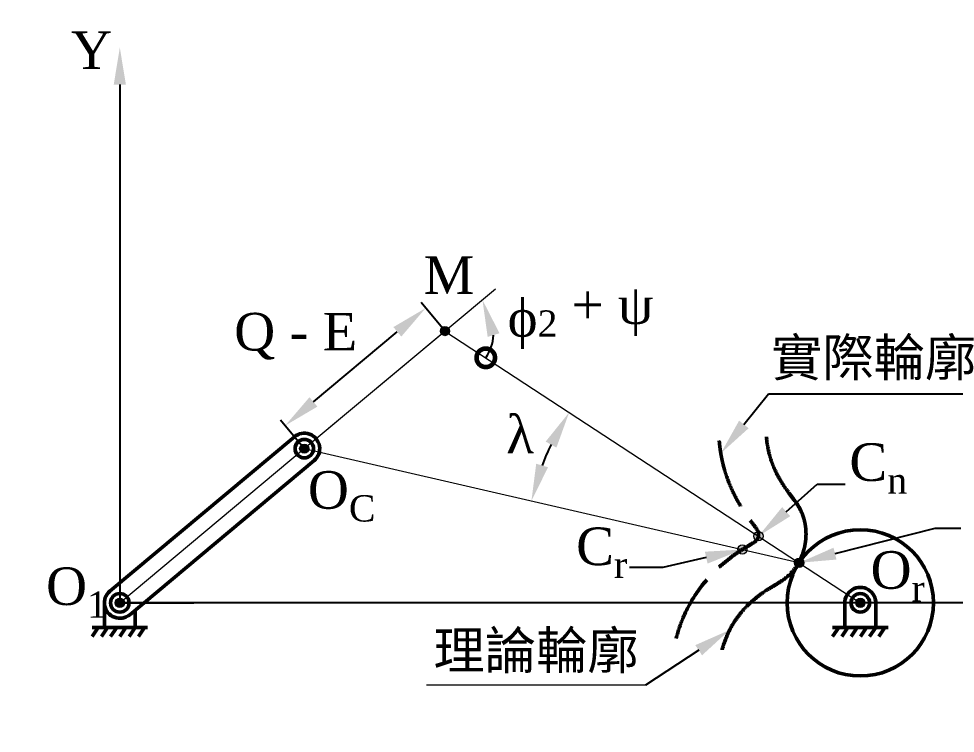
# Model space of a CAD drawing. Header units: millimetres. Extents: x -627 to 1823, y -1195 to 1759.
# Drawn here: x 681.3 to 843.1, y -235.3 to -111.7 of the extents above; entities that cross this region are included whole.
import ezdxf
from ezdxf import colors
from ezdxf.entities.mleader import LeaderData, LeaderLine
from ezdxf.math import Vec2, Vec3

# ---------------------------------------------------------------- set-up
doc = ezdxf.new("R2010")
doc.units = ezdxf.units.MM
doc.linetypes.add('ACAD_ISO02W100', pattern=[15, 12, -3])
for name, color, linetype, lineweight in [('coordinate', 7, 'Continuous', 20), ('DIM', 7, 'Continuous', 20), ('PROFILE', 7, 'Continuous', 50)]:
    doc.layers.add(name, color=color, linetype=linetype, lineweight=lineweight)
doc.styles.get("Standard").update_dxf_attribs({"font": 'arial.ttf'})
doc.dimstyles.new('凸輪專題用', dxfattribs={"dimtxt": 2.5, "dimasz": 8, "dimexe": 1.25, "dimexo": 0.625, "dimtad": 1, "dimtxsty": 'Standard', "dimcen": 0, "dimadec": 0, "dimazin": 0, "dimtfac": 1, "dimtmove": 0, "dimatfit": 3, "dimfxl": 1, "dimarcsym": 0})

# ---------------------------------------------------------------- blocks, each defined once
blk = doc.blocks.new('_DotSmall')
at = {"color": 0, "linetype": 'ByBlock', "const_width": 0.5}
blk.add_lwpolyline([(-0.0625, 0, 1), (0.0625, 0, 1)], format="xyb", close=True, dxfattribs=at)
blk = doc.blocks.new('*D60')
at = {"layer": 'Defpoints', "color": 0, "transparency": 16777216}
for p in [(775.57, 52.42), (805.77, 29.02), (740.44, 23.05), (820.44, 23.05), (820.44, 23.05)]:
    blk.add_point(p, dxfattribs=at)
at = {"layer": 'DIM', "color": 0, "lineweight": -2, "transparency": 16777216}
blk.add_arc((820.44, 23.05), 15.84, 161.3074, 180, dxfattribs=at)
at = {"layer": 'DIM', "color": 0, "transparency": 16777216}
blk.add_solid([(804.84, 28.42), (806.04, 27.83), (807.19, 31.72)], dxfattribs=at)
at = {"layer": 'DIM', "color": 0, "lineweight": -2, "transparency": 16777216, "xscale": 4, "yscale": 4, "zscale": 4, "rotation": 270.0000000000001}
blk.add_blockref('_DotSmall', (804.6, 23.05), dxfattribs=at)
blk = doc.blocks.new('*D63')
at = {"layer": 'Defpoints', "color": 0, "transparency": 16777216}
for p in [(760.37, 39.71), (760.37, 39.71), (772.9, 39.71), (770.46, 38.83), (795.3, 30.3)]:
    blk.add_point(p, dxfattribs=at)
at = {"layer": 'DIM', "color": 0, "lineweight": -2, "transparency": 16777216}
for start, end in [(360, 22.7794), (344.9147, 360), (299.3559, 322.1353)]:
    blk.add_arc((760.37, 39.71), 10.13, start, end, dxfattribs=at)
at = {"layer": 'DIM', "color": 0, "transparency": 16777216}
blk.add_solid([(767.77, 33.79), (768.96, 33.2), (770.15, 37.08)], dxfattribs=at)
at = {"layer": 'DIM', "color": 0, "lineweight": -2, "transparency": 16777216, "xscale": 4, "yscale": 4, "zscale": 4, "rotation": 269.9999999999999}
blk.add_blockref('_DotSmall', (770.5, 39.71), dxfattribs=at)
blk = doc.blocks.new('*D80')
at = {"layer": 'Defpoints', "color": 0, "transparency": 16777216}
for p in [(770.33, -23.91), (746.44, -43.89), (791.56, -47.12), (807.63, -57.1), (817.05, -65.48)]:
    blk.add_point(p, dxfattribs=at)
at = {"layer": 'DIM', "color": 0, "lineweight": -2, "transparency": 16777216}
blk.add_arc((807.63, -57.1), 18.92, 150.4715, 167.8121, dxfattribs=at)
at = {"layer": 'DIM', "color": 0, "transparency": 16777216}
blk.add_solid([(790.63, -47.39), (791.71, -48.16), (793.5, -44.52)], dxfattribs=at)
at = {"layer": 'DIM', "color": 0, "lineweight": -2, "transparency": 16777216, "xscale": 4, "yscale": 4, "zscale": 4, "rotation": 257.8121147853805}
blk.add_blockref('_DotSmall', (789.14, -53.11), dxfattribs=at)
blk = doc.blocks.new('*D199')
at = {"layer": 'Defpoints', "color": 0, "transparency": 16777216}
for p in [(763.67, -158.43), (754.94, -165.73), (763.27, -167.02), (730.62, -186.06), (826.73, -212.71)]:
    blk.add_point(p, dxfattribs=at)
at = {"layer": 'DIM', "color": 0, "lineweight": -2, "transparency": 16777216}
blk.add_arc((754.94, -165.73), 8.43, 326.7967, 355.3003, dxfattribs=at)
at = {"layer": 'DIM', "color": 0, "transparency": 16777216}
blk.add_solid([(762.32, -166.74), (764.36, -166.1), (761.41, -160.32)], dxfattribs=at)
at = {"layer": 'DIM', "color": 0, "lineweight": -2, "transparency": 16777216, "xscale": 6.4, "yscale": 6.4, "zscale": 6.4, "rotation": 236.7967224237233}
blk.add_blockref('_DotSmall', (761.99, -170.35), dxfattribs=at)
blk = doc.blocks.new('*D201')
at = {"layer": 'Defpoints', "color": 0, "transparency": 16777216}
for p in [(751.61, -161.75), (754.94, -165.73), (730.62, -186.06)]:
    blk.add_point(p, dxfattribs=at)
at = {"layer": 'DIM', "color": 0, "lineweight": -2, "transparency": 16777216}
for p, q in [((754.53, -165.25), (750.81, -160.79)), ((732.21, -177.98), (746.7, -165.86)), ((730.22, -185.58), (726.5, -181.12))]:
    blk.add_line(p, q, dxfattribs=at)
at = {"layer": 'DIM', "color": 0, "transparency": 16777216}
for points in [[(746.02, -165.04), (747.39, -166.68), (751.61, -161.75)], [(731.52, -177.16), (732.89, -178.79), (727.3, -182.08)]]:
    blk.add_solid(points, dxfattribs=at)
blk = doc.blocks.new('*D202')
at = {"layer": 'Defpoints', "color": 0, "transparency": 16777216}
for p in [(754.94, -165.73), (730.62, -186.06), (773.63, -184.62), (816.07, -205.74), (826.73, -212.71)]:
    blk.add_point(p, dxfattribs=at)
at = {"layer": 'DIM', "color": 0, "lineweight": -2, "transparency": 16777216}
blk.add_arc((816.07, -205.74), 47.41, 154.5376, 159.2872, dxfattribs=at)
at = {"layer": 'DIM', "color": 0, "transparency": 16777216}
for points in [[(772.34, -184.84), (774.2, -185.88), (776.41, -179.78)], [(772.75, -189.28), (770.71, -188.66), (769.88, -195.1)]]:
    blk.add_solid(points, dxfattribs=at)
blk = doc.blocks.new('*D205')
at = {"layer": 'Defpoints', "color": 0, "transparency": 16777216}
for p in [(1130.12, -289.58), (1121.26, -296.99), (1121.26, -296.99), (1130.32, -299.06), (1176.64, -342.25)]:
    blk.add_point(p, dxfattribs=at)
at = {"layer": 'DIM', "color": 0, "lineweight": -2, "transparency": 16777216}
blk.add_arc((1121.26, -296.99), 9.29, 320.7373, 359.5981, dxfattribs=at)
at = {"layer": 'DIM', "color": 0, "transparency": 16777216}
blk.add_solid([(1129.55, -297.41), (1131.55, -296.69), (1128.39, -291.03)], dxfattribs=at)
at = {"layer": 'DIM', "color": 0, "lineweight": -2, "transparency": 16777216, "xscale": 6.4, "yscale": 6.4, "zscale": 6.4, "rotation": 230.7373248420033}
blk.add_blockref('_DotSmall', (1128.45, -302.87), dxfattribs=at)
blk = doc.blocks.new('*D214')
at = {"layer": 'Defpoints', "color": 0, "transparency": 16777216}
for p in [(1267.03, -678.4), (1094.27, -715.44), (1094.27, -715.44), (1107.99, -714.48), (1121.66, -715.44)]:
    blk.add_point(p, dxfattribs=at)
at = {"layer": 'DIM', "color": 0, "lineweight": -2, "transparency": 16777216}
for start, end in [(39.0115, 65.9197), (0, 12.1034), (333.0919, 0)]:
    blk.add_arc((1094.27, -715.44), 13.75, start, end, dxfattribs=at)
at = {"layer": 'DIM', "color": 0, "transparency": 16777216}
blk.add_solid([(1105.92, -706.33), (1103.99, -707.25), (1107.72, -712.56)], dxfattribs=at)
at = {"layer": 'DIM', "color": 0, "lineweight": -2, "transparency": 16777216, "xscale": 6.4, "yscale": 6.4, "zscale": 6.4, "rotation": 90.00000000000004}
blk.add_blockref('_DotSmall', (1108.02, -715.44), dxfattribs=at)
blk = doc.blocks.new('*D218')
at = {"layer": 'Defpoints', "color": 0, "transparency": 16777216}
for p in [(1212.31, -677.75), (1158.13, -695.37), (1113.4, -698.45), (1113.4, -698.45), (1161.06, -698.45)]:
    blk.add_point(p, dxfattribs=at)
at = {"layer": 'DIM', "color": 0, "lineweight": -2, "transparency": 16777216}
blk.add_arc((1113.4, -698.45), 44.83, 0, 3.6337, dxfattribs=at)
at = {"layer": 'DIM', "color": 0, "transparency": 16777216}
blk.add_solid([(1157.09, -695.75), (1159.2, -695.47), (1157.28, -689.27)], dxfattribs=at)
at = {"layer": 'DIM', "color": 0, "lineweight": -2, "transparency": 16777216, "xscale": 6.4, "yscale": 6.4, "zscale": 6.4, "rotation": 270}
blk.add_blockref('_DotSmall', (1158.23, -698.45), dxfattribs=at)
blk = doc.blocks.new('*D223')
at = {"layer": 'Defpoints', "color": 0, "transparency": 16777216}
for p in [(359.03, -797.74), (294.5, -820.01), (248.87, -823.52), (248.87, -823.52), (302.9, -823.52)]:
    blk.add_point(p, dxfattribs=at)
at = {"layer": 'DIM', "color": 0, "lineweight": -2, "transparency": 16777216}
blk.add_arc((248.87, -823.52), 45.77, 0, 5.15, dxfattribs=at)
at = {"layer": 'DIM', "color": 0, "transparency": 16777216}
blk.add_solid([(293.4, -819.58), (295.51, -819.24), (293.43, -813.09)], dxfattribs=at)
at = {"layer": 'DIM', "color": 0, "lineweight": -2, "transparency": 16777216, "xscale": 6.4, "yscale": 6.4, "zscale": 6.4, "rotation": 270.0000000000001}
blk.add_blockref('_DotSmall', (294.64, -823.52), dxfattribs=at)
blk = doc.blocks.new('*D224')
at = {"layer": 'Defpoints', "color": 0, "transparency": 16777216}
for p in [(404.31, -812.13), (286.84, -844.21), (237.51, -847.67), (237.51, -847.67), (291.55, -847.67)]:
    blk.add_point(p, dxfattribs=at)
at = {"layer": 'DIM', "color": 0, "lineweight": -2, "transparency": 16777216}
blk.add_arc((237.51, -847.67), 49.44, 360, 4.6065, dxfattribs=at)
at = {"layer": 'DIM', "color": 0, "transparency": 16777216}
blk.add_solid([(285.74, -843.85), (287.85, -843.54), (285.87, -837.36)], dxfattribs=at)
at = {"layer": 'DIM', "color": 0, "lineweight": -2, "transparency": 16777216, "xscale": 6.4, "yscale": 6.4, "zscale": 6.4, "rotation": 269.9999999999999}
blk.add_blockref('_DotSmall', (286.96, -847.67), dxfattribs=at)

msp = doc.modelspace()

# ---------------------------------------------------------------- hatches: boundary and pattern name
at = {"layer": 'DIM'}
h = msp.add_hatch(color=256, dxfattribs=at)
h.dxf.hatch_style = 1
h.paths.add_polyline_path([(754.136, -165.727, 0.1758613), (754.322, -166.24), (754.936, -165.727), (755.55, -165.214, 0.7008809)])
h.paths.add_polyline_path([(754.936, -165.727), (754.322, -166.24, 0.5034958), (755.605, -166.165)])
h.paths.add_polyline_path([(755.736, -165.727, 0.1758613), (755.55, -165.214), (754.936, -165.727), (755.605, -166.165, 0.1458988)])
h = msp.add_hatch(color=256, dxfattribs=at)
h.dxf.hatch_style = 1
h.paths.add_polyline_path([(731.42, -186.056), (730.62, -186.056), (730.006, -186.569, 0.7008809)])
h.paths.add_polyline_path([(730.465, -185.271, 0.3582298), (729.82, -186.056, 0.1758613), (730.006, -186.569), (730.62, -186.056)])
h.paths.add_polyline_path([(731.234, -185.543, 0.2738851), (730.465, -185.271), (730.62, -186.056)])
h.paths.add_polyline_path([(731.405, -185.901, 0.1260307), (731.234, -185.543), (730.62, -186.056)])
h.paths.add_polyline_path([(731.405, -185.901), (730.62, -186.056), (731.42, -186.056, 0.0487501)])
h = msp.add_hatch(color=256, dxfattribs=at)
h.dxf.hatch_style = 1
edge = h.paths.add_edge_path()
edge.add_spline(control_points=[(808.812, -201.927), (808.831, -201.903), (808.854, -201.871), (808.951, -201.717), (809.034, -201.537), (809.099, -201.289), (809.11, -201.239), (809.12, -201.188)], knot_values=[17.3310826, 17.3310826, 17.3310826, 17.3310826, 18.2641706, 18.2641706, 20.8189075, 20.8189075, 21.4505645, 21.4505645, 21.4505645, 21.4505645], degree=3, periodic=0)
edge.add_line((809.12, -201.188), (808.45, -200.75))
edge.add_arc((809.12, -201.188), 0.8, 146.79672, 180)
edge.add_arc((809.12, -201.188), 0.8, 180, 247.34741)
edge = h.paths.add_edge_path()
edge.add_spline(control_points=[(809.12, -201.188), (809.148, -201.034), (809.16, -200.877), (809.152, -200.649), (809.141, -200.566), (809.122, -200.47), (809.115, -200.442), (809.106, -200.408), (809.102, -200.398), (809.099, -200.389)], knot_values=[13.0872625, 13.0872625, 13.0872625, 13.0872625, 15.0103423, 15.0103423, 16.3341006, 16.3341006, 16.9964353, 16.9964353, 17.3310826, 17.3310826, 17.3310826, 17.3310826], degree=3, periodic=0)
edge.add_arc((809.12, -201.188), 0.8, 91.45874, 146.79672)
edge.add_line((808.45, -200.75), (809.12, -201.188))
edge = h.paths.add_edge_path()
edge.add_spline(control_points=[(809.099, -200.389), (809.102, -200.398), (809.106, -200.408), (809.115, -200.442), (809.122, -200.47), (809.141, -200.566), (809.152, -200.649), (809.16, -200.877), (809.148, -201.034), (809.12, -201.188)], knot_values=[13.0872625, 13.0872625, 13.0872625, 13.0872625, 13.4219098, 13.4219098, 14.0842446, 14.0842446, 15.4080028, 15.4080028, 17.3310826, 17.3310826, 17.3310826, 17.3310826], degree=3, periodic=0)
edge.add_line((809.12, -201.188), (809.789, -201.626))
edge.add_arc((809.12, -201.188), 0.8, 326.79672, 360)
edge.add_arc((809.12, -201.188), 0.8, 0, 91.45874)
edge = h.paths.add_edge_path()
edge.add_spline(control_points=[(809.12, -201.188), (809.11, -201.239), (809.099, -201.289), (809.034, -201.537), (808.951, -201.717), (808.854, -201.871), (808.831, -201.903), (808.812, -201.927)], knot_values=[17.3310826, 17.3310826, 17.3310826, 17.3310826, 17.9627397, 17.9627397, 20.5174766, 20.5174766, 21.4505645, 21.4505645, 21.4505645, 21.4505645], degree=3, periodic=0)
edge.add_arc((809.12, -201.188), 0.8, 247.34741, 326.79672)
edge.add_line((809.789, -201.626), (809.12, -201.188))
edge = h.paths.add_edge_path()
edge.add_spline(control_points=[(806.341, -203.498), (806.464, -203.42), (806.585, -203.344), (806.811, -203.203), (806.917, -203.138), (807.02, -203.075)], knot_values=[25.636926, 25.636926, 25.636926, 25.636926, 25.9298506, 25.9298506, 26.1937719, 26.1937719, 26.1937719, 26.1937719], degree=3, periodic=0)
edge.add_arc((806.341, -203.498), 0.8, 31.96226, 167.02811)
edge.add_line((805.562, -203.319), (806.341, -203.498))
edge = h.paths.add_edge_path()
edge.add_spline(control_points=[(805.671, -203.935), (805.898, -203.784), (806.122, -203.638), (806.341, -203.498)], knot_values=[26.1937719, 26.1937719, 26.1937719, 26.1937719, 26.717187, 26.717187, 26.717187, 26.717187], degree=3, periodic=0)
edge.add_line((806.341, -203.498), (805.562, -203.319))
edge.add_arc((806.341, -203.498), 0.8, 167.02811, 180)
edge.add_arc((806.341, -203.498), 0.8, 180, 213.1239)
edge = h.paths.add_edge_path()
edge.add_line((807.121, -203.678), (806.341, -203.498))
edge.add_spline(control_points=[(806.341, -203.498), (806.122, -203.638), (805.898, -203.784), (805.671, -203.935)], knot_values=[26.1937719, 26.1937719, 26.1937719, 26.1937719, 26.717187, 26.717187, 26.717187, 26.717187], degree=3, periodic=0)
edge.add_arc((806.341, -203.498), 0.8, 213.1239, 347.02811)
edge = h.paths.add_edge_path()
edge.add_spline(control_points=[(807.02, -203.075), (806.917, -203.138), (806.811, -203.203), (806.585, -203.344), (806.464, -203.42), (806.341, -203.498)], knot_values=[25.636926, 25.636926, 25.636926, 25.636926, 25.9008474, 25.9008474, 26.1937719, 26.1937719, 26.1937719, 26.1937719], degree=3, periodic=0)
edge.add_line((806.341, -203.498), (807.121, -203.678))
edge.add_arc((806.341, -203.498), 0.8, 347.02811, 360)
edge.add_arc((806.341, -203.498), 0.8, 0, 31.96226)
h = msp.add_hatch(color=256, dxfattribs=at)
h.dxf.hatch_style = 1
h.paths.add_polyline_path([(816.612, -205.136, 0.4235122), (815.484, -205.353), (816.153, -205.791, -0.0158228)])
h.paths.add_polyline_path([(815.484, -205.353, 0.1458988), (815.353, -205.791, 0.2614579), (815.736, -206.474, -0.0158228), (816.153, -205.791)])
h.paths.add_polyline_path([(816.153, -205.791, 0.0158228), (815.736, -206.474, 0.4049756), (816.822, -206.23)])
h.paths.add_polyline_path([(816.612, -205.136, 0.0158228), (816.153, -205.791), (816.822, -206.23, 0.1458988), (816.953, -205.791, 0.2446231)])
h = msp.add_hatch(color=256, dxfattribs=at)
h.dxf.hatch_style = 1
h.paths.add_polyline_path([(698.732, -211.915, 0.4142136), (697.932, -212.715, 1), (699.532, -212.715), (698.732, -212.715)])
h.paths.add_polyline_path([(699.346, -212.202, 0.2221686), (698.732, -211.915), (698.732, -212.715)], flags=17)
h.paths.add_polyline_path([(699.346, -212.202), (698.732, -212.715), (699.532, -212.715, 0.1758613)], flags=17)
h = msp.add_hatch(color=256, dxfattribs=at)
h.dxf.hatch_style = 1
h.paths.add_polyline_path([(826.063, -212.277), (826.732, -212.715), (827.532, -212.715, 0.7453548)])
h.paths.add_polyline_path([(826.063, -212.277, 0.1458988), (825.932, -212.715), (826.732, -212.715)])
h.paths.add_polyline_path([(827.532, -212.715), (826.732, -212.715), (825.932, -212.715, 1)])

# ---------------------------------------------------------------- linework, layer by layer
for p, q in [((730.62, -186.056), (763.669, -158.426)), ((730.62, -186.056), (754.936, -165.727)), ((754.936, -165.727), (826.732, -212.715)), ((698.732, -212.715), (730.62, -186.056)), ((730.62, -186.056), (816.075, -205.74)), ((698.732, -212.715), (826.732, -212.715)), ((698.732, -212.715), (826.732, -212.715)), ((789.593, -226.936), (751.762, -226.936))]:
    msp.add_line(p, q, dxfattribs=at)
for centre in [(754.936, -165.727), (730.62, -186.056), (809.12, -201.188), (806.341, -203.498), (816.153, -205.791), (698.732, -212.715), (826.732, -212.715)]:
    msp.add_circle(centre, 0.8, dxfattribs=at)
at = {"layer": 'PROFILE'}
for p, q in [((697.022, -210.669), (728.91, -184.01)), ((700.442, -214.761), (732.331, -188.102)), ((696.065, -212.715), (696.065, -216.982)), ((824.065, -212.715), (824.065, -216.982)), ((829.399, -216.982), (829.399, -212.715)), ((701.399, -216.982), (701.399, -213.961)), ((693.932, -216.982), (703.532, -216.982)), ((694.995, -216.982), (693.946, -218.561)), ((696.595, -216.982), (695.546, -218.561)), ((698.195, -216.982), (697.146, -218.561)), ((699.795, -216.982), (698.746, -218.561)), ((701.395, -216.982), (700.346, -218.561)), ((702.995, -216.982), (701.946, -218.561)), ((821.932, -216.982), (831.532, -216.982)), ((822.995, -216.982), (821.946, -218.561)), ((824.595, -216.982), (823.546, -218.561)), ((826.195, -216.982), (825.146, -218.561)), ((827.795, -216.982), (826.746, -218.561)), ((829.395, -216.982), (828.346, -218.561)), ((830.995, -216.982), (829.946, -218.561))]:
    msp.add_line(p, q, dxfattribs=at)
for centre, radius in [((730.62, -186.056), 1.6), ((826.732, -212.715), 12.643), ((698.732, -212.715), 1.6), ((826.732, -212.715), 1.6)]:
    msp.add_circle(centre, radius, dxfattribs=at)
for centre, start, end in [((730.62, -186.056), 309.53411, 130.25884), ((826.732, -212.715), 358.13818, 181.86182), ((698.732, -212.715), 129.89647, 309.89647)]:
    msp.add_arc(centre, 2.667, start, end, dxfattribs=at)
msp.add_open_spline([(810.504, -183.993), (810.522, -184.205), (810.557, -184.626), (810.64, -185.25), (810.743, -185.859), (810.866, -186.449), (811.006, -187.019), (811.16, -187.564), (811.325, -188.083), (811.499, -188.576), (811.679, -189.041), (811.862, -189.479), (812.047, -189.889), (812.231, -190.273), (812.414, -190.632), (812.593, -190.967), (812.767, -191.279), (812.937, -191.57), (813.101, -191.84), (813.258, -192.092), (813.409, -192.326), (813.554, -192.545), (813.692, -192.749), (813.824, -192.939), (813.949, -193.118), (814.068, -193.284), (814.181, -193.44), (814.289, -193.587), (814.391, -193.725), (814.488, -193.855), (814.58, -193.978), (814.668, -194.095), (814.751, -194.205), (814.83, -194.31), (814.906, -194.41), (814.978, -194.505), (815.047, -194.596), (815.113, -194.684), (815.176, -194.768), (815.237, -194.849), (815.295, -194.928), (815.351, -195.004), (815.405, -195.078), (815.458, -195.15), (815.508, -195.221), (815.557, -195.29), (815.605, -195.357), (815.651, -195.424), (815.697, -195.49), (815.741, -195.554), (815.784, -195.619), (815.826, -195.683), (815.868, -195.746), (815.908, -195.809), (815.948, -195.872), (815.988, -195.935), (816.026, -195.998), (816.065, -196.062), (816.102, -196.125), (816.14, -196.189), (816.177, -196.254), (816.213, -196.319), (816.249, -196.384), (816.285, -196.45), (816.32, -196.517), (816.355, -196.584), (816.39, -196.652), (816.424, -196.721), (816.458, -196.791), (816.491, -196.862), (816.524, -196.933), (816.557, -197.006), (816.59, -197.08), (816.622, -197.154), (816.653, -197.23), (816.685, -197.307), (816.716, -197.384), (816.746, -197.463), (816.776, -197.543), (816.805, -197.624), (816.834, -197.706), (816.863, -197.79), (816.89, -197.874), (816.918, -197.96), (816.944, -198.046), (816.97, -198.134), (816.996, -198.223), (817.02, -198.313), (817.044, -198.404), (817.067, -198.497), (817.09, -198.59), (817.112, -198.684), (817.132, -198.78), (817.152, -198.876), (817.172, -198.974), (817.19, -199.072), (817.207, -199.172), (817.224, -199.272), (817.239, -199.373), (817.254, -199.476), (817.267, -199.579), (817.279, -199.683), (817.291, -199.787), (817.301, -199.893), (817.31, -199.999), (817.319, -200.106), (817.326, -200.214), (817.331, -200.322), (817.336, -200.431), (817.34, -200.541), (817.342, -200.651), (817.343, -200.762), (817.343, -200.873), (817.342, -200.985), (817.339, -201.097), (817.335, -201.209), (817.33, -201.321), (817.324, -201.434), (817.316, -201.548), (817.307, -201.661), (817.297, -201.774), (817.285, -201.888), (817.273, -202.002), (817.259, -202.115), (817.243, -202.229), (817.227, -202.343), (817.209, -202.456), (817.19, -202.57), (817.169, -202.683), (817.147, -202.796), (817.125, -202.909), (817.1, -203.021), (817.075, -203.134), (817.048, -203.245), (817.02, -203.357), (816.991, -203.468), (816.961, -203.578), (816.929, -203.688), (816.897, -203.797), (816.863, -203.906), (816.828, -204.014), (816.792, -204.121), (816.755, -204.227), (816.717, -204.333), (816.678, -204.438), (816.638, -204.542), (816.597, -204.646), (816.555, -204.748), (816.512, -204.85), (816.468, -204.95), (816.423, -205.05), (816.378, -205.148), (816.331, -205.246), (816.284, -205.342), (816.236, -205.438), (816.187, -205.532), (816.138, -205.625), (816.088, -205.717), (816.037, -205.808), (815.986, -205.898), (815.934, -205.986), (815.881, -206.074), (815.828, -206.16), (815.774, -206.244), (815.721, -206.328), (815.666, -206.41), (815.611, -206.491), (815.556, -206.571), (815.501, -206.649), (815.445, -206.727), (815.389, -206.803), (815.332, -206.877), (815.276, -206.95), (815.219, -207.022), (815.162, -207.093), (815.105, -207.163), (815.048, -207.231), (814.99, -207.298), (814.933, -207.364), (814.876, -207.428), (814.818, -207.491), (814.761, -207.553), (814.703, -207.614), (814.645, -207.674), (814.588, -207.733), (814.53, -207.79), (814.473, -207.847), (814.415, -207.902), (814.358, -207.956), (814.3, -208.01), (814.243, -208.062), (814.186, -208.113), (814.128, -208.164), (814.071, -208.214), (814.013, -208.262), (813.955, -208.311), (813.898, -208.358), (813.84, -208.405), (813.782, -208.451), (813.723, -208.496), (813.665, -208.541), (813.606, -208.586), (813.546, -208.63), (813.486, -208.674), (813.426, -208.718), (813.365, -208.761), (813.303, -208.805), (813.24, -208.848), (813.176, -208.892), (813.111, -208.936), (813.045, -208.98), (812.977, -209.024), (812.908, -209.069), (812.837, -209.115), (812.764, -209.161), (812.689, -209.209), (812.612, -209.257), (812.532, -209.307), (812.449, -209.358), (812.363, -209.41), (812.273, -209.465), (812.18, -209.521), (812.083, -209.58), (811.981, -209.641), (811.874, -209.706), (811.763, -209.773), (811.645, -209.844), (811.521, -209.919), (811.391, -209.998), (811.254, -210.082), (811.109, -210.171), (810.956, -210.266), (810.794, -210.368), (810.622, -210.478), (810.441, -210.595), (810.25, -210.722), (810.047, -210.858), (809.834, -211.006), (809.608, -211.165), (809.37, -211.338), (809.119, -211.526), (808.855, -211.73), (808.579, -211.952), (808.29, -212.194), (807.989, -212.456), (807.676, -212.741), (807.353, -213.049), (807.022, -213.384), (806.683, -213.745), (806.339, -214.133), (805.992, -214.55), (805.646, -214.995), (805.304, -215.467), (804.969, -215.966), (804.644, -216.49), (804.334, -217.036), (804.041, -217.6), (803.768, -218.179), (803.518, -218.77), (803.292, -219.366), (803.092, -219.963), (802.945, -220.464), (802.865, -220.765), (802.84, -220.866)], degree=3, knots=[0, 0, 0, 0, 0.5421495, 1.0776775, 1.6035436, 2.1170015, 2.6156702, 3.0975698, 3.5611401, 4.0052352, 4.4291032, 4.832347, 5.2148859, 5.5769052, 5.9188103, 6.241182, 6.5447309, 6.8302658, 7.0986606, 7.3508246, 7.5876873, 7.8101738, 8.0191979, 8.2156504, 8.4003889, 8.5742392, 8.7379837, 8.8923679, 9.0380941, 9.1758248, 9.3061805, 9.4297436, 9.5470604, 9.6586376, 9.7649525, 9.866446, 9.9635319, 10.0565944, 10.1459908, 10.2320541, 10.3150935, 10.3953987, 10.4732358, 10.5488547, 10.6224874, 10.6943494, 10.7646414, 10.8335504, 10.9012487, 10.9678975, 11.033648, 11.0986387, 11.1629995, 11.2268506, 11.2903034, 11.3534625, 11.4164244, 11.4792786, 11.5421067, 11.6049867, 11.6679895, 11.7311804, 11.7946199, 11.858365, 11.922467, 11.9869723, 12.0519251, 12.117365, 12.1833284, 12.2498485, 12.3169541, 12.3846737, 12.4530303, 12.5220463, 12.5917401, 12.6621297, 12.7332288, 12.8050499, 12.8776039, 12.9508997, 13.0249439, 13.0997421, 13.1752968, 13.2516115, 13.3286858, 13.4065192, 13.48511, 13.5644546, 13.6445483, 13.725386, 13.8069606, 13.8892642, 13.9722887, 14.0560236, 14.1404595, 14.2255838, 14.3113851, 14.3978496, 14.4849653, 14.5727161, 14.6610882, 14.7500648, 14.8396305, 14.9297688, 15.0204612, 15.1116904, 15.203438, 15.2956851, 15.3884131, 15.4816014, 15.5752306, 15.6692799, 15.7637287, 15.858556, 15.9537408, 16.0492607, 16.1450938, 16.2412181, 16.3376121, 16.4342518, 16.5311153, 16.6281801, 16.7254219, 16.8228181, 16.9203458, 17.0179815, 17.1157007, 17.2134811, 17.3112983, 17.4091292, 17.5069498, 17.604737, 17.7024671, 17.8001156, 17.8976599, 17.9950763, 18.0923422, 18.1894331, 18.2863272, 18.3830004, 18.4794303, 18.5755945, 18.6714712, 18.767037, 18.862271, 18.95715, 19.0516549, 19.1457624, 19.2394525, 19.3327054, 19.4255002, 19.5178169, 19.6096372, 19.7009418, 19.7917124, 19.8819305, 19.9715792, 20.0606408, 20.1491004, 20.2369406, 20.3241482, 20.4107067, 20.4966036, 20.5818252, 20.6663601, 20.750196, 20.8333223, 20.9157294, 20.9974089, 21.0783521, 21.158552, 21.2380047, 21.3167032, 21.3946451, 21.4718278, 21.5482508, 21.6239147, 21.6988203, 21.7729719, 21.8463742, 21.9190337, 21.9909591, 22.0621603, 22.1326503, 22.2024428, 22.2715544, 22.3400041, 22.407813, 22.4750052, 22.5416066, 22.6076474, 22.6731602, 22.7381802, 22.8027467, 22.8669037, 22.9306965, 22.9941768, 23.0573998, 23.1204252, 23.1833185, 23.2461503, 23.3089951, 23.371936, 23.4350614, 23.4984667, 23.5622543, 23.6265345, 23.6914276, 23.757061, 23.8235728, 23.8911116, 23.9598371, 24.0299203, 24.1015461, 24.1749136, 24.2502346, 24.3277404, 24.4076763, 24.4903081, 24.5759215, 24.6648213, 24.7573387, 24.8538273, 24.9546668, 25.0602667, 25.1710639, 25.2875301, 25.4101681, 25.539519, 25.6761588, 25.8207034, 25.9738084, 26.1361718, 26.3085303, 26.4916645, 26.6863914, 26.8935663, 27.1140738, 27.3488258, 27.5987472, 27.8647666, 28.1477989, 28.4487233, 28.7683594, 29.1074351, 29.4665514, 29.8461421, 30.2464259, 30.6673636, 31.1086068, 31.569456, 32.0488227, 32.5452074, 33.0566894, 33.5809425, 34.1152707, 34.6566698, 35.2019072, 35.7476291, 36.2904621, 36.827128, 37.3545502, 37.6205303, 37.6205303, 37.6205303, 37.6205303], dxfattribs=at)
at = {"layer": 'PROFILE', "linetype": 'ACAD_ISO02W100'}
msp.add_open_spline([(802.346, -184.679), (802.356, -184.8), (802.368, -184.943), (802.393, -185.216), (802.405, -185.335), (802.433, -185.601), (802.45, -185.743), (802.484, -186.014), (802.502, -186.146), (802.548, -186.473), (802.578, -186.663), (802.643, -187.052), (802.678, -187.248), (802.786, -187.814), (802.865, -188.178), (803.038, -188.902), (803.132, -189.263), (803.44, -190.334), (803.676, -191.038), (804.372, -192.849), (804.881, -193.932), (805.853, -195.697), (806.29, -196.409), (807.076, -197.584), (807.421, -198.068), (808.07, -198.947), (808.374, -199.343), (808.73, -199.818), (808.832, -199.958), (808.973, -200.16), (809.013, -200.221), (809.06, -200.299), (809.068, -200.315), (809.081, -200.342), (809.086, -200.352), (809.096, -200.379), (809.102, -200.397), (809.115, -200.442), (809.122, -200.47), (809.141, -200.566), (809.152, -200.649), (809.162, -200.922), (809.139, -201.14), (809.034, -201.537), (808.951, -201.717), (808.852, -201.874), (808.827, -201.908), (808.787, -201.956), (808.775, -201.969), (808.747, -201.995), (808.732, -202.008), (808.628, -202.085), (808.529, -202.154), (808.184, -202.371), (807.941, -202.518), (807.371, -202.861), (807.046, -203.057), (806.362, -203.483), (806.003, -203.713), (804.882, -204.465), (804.104, -205.034), (802.592, -206.278), (801.855, -206.953), (800.456, -208.399), (799.793, -209.169), (798.011, -211.519), (797.016, -213.206), (795.684, -216.237), (795.239, -217.534), (794.904, -218.853)], degree=3, knots=[0, 0, 0, 0, 0.3096022, 0.3096022, 0.5148722, 0.5148722, 0.7369841, 0.7369841, 0.959096, 0.959096, 1.2994836, 1.2994836, 1.6398712, 1.6398712, 2.2777176, 2.2777176, 2.9155639, 2.9155639, 4.1912565, 4.1912565, 6.274654, 6.274654, 7.7874427, 7.7874427, 8.9488395, 8.9488395, 10.1102363, 10.1102363, 10.772571, 10.772571, 11.4349057, 11.4349057, 12.0972404, 12.0972404, 12.7595751, 12.7595751, 13.4219098, 13.4219098, 14.0842446, 14.0842446, 15.4080028, 15.4080028, 17.9627397, 17.9627397, 20.5174766, 20.5174766, 21.5253429, 21.5253429, 22.5332091, 22.5332091, 23.3751187, 23.3751187, 24.2170282, 24.2170282, 25.0589378, 25.0589378, 25.9008474, 25.9008474, 26.7427569, 26.7427569, 28.4888356, 28.4888356, 30.2349143, 30.2349143, 31.980993, 31.980993, 35.293297, 35.293297, 37.6205303, 37.6205303, 37.6205303, 37.6205303], dxfattribs=at)

# ---------------------------------------------------------------- texts
at = {"layer": 'DIM', "insert": (690.286, -113.916), "char_height": 6.5, "width": 9.24115, "attachment_point": 1}
msp.add_mtext('{\\fTimes New Roman|b0|i0|c0|p18;Y}', dxfattribs=at)
at = {"layer": 'DIM', "char_height": 6.5, "attachment_point": 1}
for s, insert in [('\\A1;{\\fTimes New Roman|b0|i0|c0|p18;M}', (751.259, -152.797)), ('\\A1;{\\fTimes New Roman|b0|i0|c0|p18;O\\H0.7x;\\S^ C;}', (731.244, -189.94)), ('\\A1;{\\fTimes New Roman|b0|i0|c0|p18;O\\H0.7x;\\S^ 1;}', (685.982, -206.579))]:
    msp.add_mtext(s, dxfattribs=dict(at, insert=insert))
for s, width, gutter_width, insert in [('{\\fTimes New Roman|b0|i0|c0|p18;ϕ\\A1;\\H0.7x;\\S^ 2;\\H1.42857x; + ψ}', 30.80633, 20, (765.773, -160.203)), ('{\\fTimes New Roman|b0|i0|c0|p18;Q - E}', 31.03355, 20, (718.505, -162.579)), ('{\\fDFKai-SB|b0|i0|c136|p65;實際輪廓}', 41.45391, 12.5, (811.299, -167.04)), ('{\\fTimes New Roman|b0|i0|c0|p18;λ}', 10.81321, 12.5, (765.54, -180.357)), ('\\A1;{\\fTimes New Roman|b0|i0|c0|p18;C\\H0.7x;\\S^ n;}', 15.5927, 20, (824.84, -185.128)), ('\\A1;{\\fTimes New Roman|b0|i0|c0|p18;C\\H0.7x;\\S^ r;}', 15.5927, 20, (777.61, -199.688)), ('\\A1;{\\fTimes New Roman|b0|i0|c0|p18;O\\H0.7x;\\S^ r;}', 2.57926, 20, (828.505, -203.777)), ('{\\fDFKai-SB|b0|i0|c136|p65;理論輪廓}', 41.45391, 12.5, (752.953, -217.666))]:
    msp.add_mtext_dynamic_manual_height_columns(s, width=width, gutter_width=gutter_width, heights=[0], dxfattribs=dict(at, insert=insert))

# ---------------------------------------------------------------- dimensions: what is measured, and where the dimension line sits
at = {"layer": 'DIM'}
for base, line1, line2, override, picture, middle in [((1130.317, -299.056), ((1121.261, -296.986), (1130.123, -289.576)), ((1176.638, -342.251), (1121.261, -296.986)), {"dimasz": 6.4, "dimblk1": 'DotSmall', "dimsah": 1}, '*D205', (305.303, 1128.645)), ((1158.128, -695.37), ((1113.4, -698.45), (1212.307, -677.752)), ((1113.4, -698.45), (1161.059, -698.45)), {"dimasz": 6.4, "dimblk1": 'DotSmall', "dimsah": 1}, '*D218', (810.918, 1080.376)), ((1107.99, -714.476), ((1267.033, -678.395), (1094.27, -715.443)), ((1094.27, -715.443), (1121.659, -715.443)), {"dimasz": 6.4, "dimblk1": 'DotSmall', "dimsah": 1}, '*D214', (827.305, 1026.491)), ((763.27, -167.023), ((730.62, -186.056), (763.669, -158.426)), ((754.936, -165.727), (826.732, -212.715)), {"dimasz": 6.4, "dimblk1": 'DotSmall', "dimsah": 1}, '*D199', (207.735, 752.218)), ((294.503, -820.014), ((359.027, -797.744), (248.865, -823.517)), ((248.865, -823.517), (302.903, -823.517)), {"dimasz": 6.4, "dimblk1": 'DotSmall', "dimsah": 1}, '*D223', (848.373, 198.539)), ((286.837, -844.209), ((237.514, -847.666), (404.305, -812.128)), ((237.514, -847.666), (291.551, -847.666)), {"dimasz": 6.4, "dimblk1": 'DotSmall', "dimsah": 1}, '*D224', (869.615, 196.809)), ((805.772, 29.018), ((775.568, 52.418), (820.441, 23.051)), ((740.441, 23.051), (820.441, 23.051)), {"dimasz": 4, "dimblk2": 'DotSmall', "dimsah": 1}, '*D60', (258.03, -763.892)), ((770.46, 38.825), ((760.371, 39.713), (772.898, 39.713)), ((760.371, 39.713), (795.296, 30.299)), {"dimasz": 4, "dimblk2": 'DotSmall', "dimsah": 1}, '*D63', (139.623, -758.697)), ((791.559, -47.121), ((817.046, -65.478), (770.334, -23.912)), ((746.442, -43.886), (807.633, -57.102)), {"dimasz": 4, "dimblk2": 'DotSmall', "dimsah": 1}, '*D80', (316.432, -727.088)), ((773.634, -184.617), ((730.62, -186.056), (816.075, -205.74)), ((754.936, -165.727), (826.732, -212.715)), {"dimasz": 6.4}, '*D202', (136.899, -784.384))]:
    dim = msp.add_angular_dim_2l(base=base, line1=line1, line2=line2, text=' ', dimstyle='凸輪專題用', override=override, dxfattribs=at)
    dim.commit()
    dim.dimension.update_dxf_attribs({"geometry": picture, "text_midpoint": middle})
dim = msp.add_linear_dim(base=(751.613, -161.752), p1=(730.62, -186.056), p2=(754.936, -165.727), angle=39.89647, text=' ', dimstyle='凸輪專題用', override={"dimasz": 6.4}, dxfattribs=at)
dim.commit()
dim.dimension.update_dxf_attribs({"geometry": '*D201', "text_midpoint": (739.855, -171.581), "dimtype": 161})

# ---------------------------------------------------------------- leaders
at = {"layer": 'coordinate'}
ml = msp.add_multileader_mtext('Standard', dxfattribs=at)
ml.set_content('', color=256)
ml.set_leader_properties()
ml.build(insert=Vec2(0, 0))
ml.multileader.update_dxf_attribs({"arrow_head_size": 6.4})
ctx = ml.context
ctx.base_point, ctx.char_height, ctx.arrow_head_size, ctx.landing_gap_size, ctx.plane_origin = Vec3(711.532, -212.715), 6.4, 6.4, 3.2, Vec3(698.732, -68.715)
notes = []
notes.append((ctx, [(0, (1, 1, 0), (698.732, -212.715), (1, 0), 12.8, [(0, [(698.732, -116.715)], 0, [])])]))
ctx.mtext.insert, ctx.mtext.flow_direction = Vec3(714.732, -209.515), 5
ml = msp.add_multileader_mtext('Standard', dxfattribs=at)
ml.set_content('', color=256)
ml.set_leader_properties()
ml.build(insert=Vec2(0, 0))
ml.multileader.update_dxf_attribs({"arrow_head_size": 6.4})
ctx = ml.context
ctx.base_point, ctx.char_height, ctx.arrow_head_size, ctx.landing_gap_size, ctx.plane_origin = Vec3(692.332, -212.715), 6.4, 6.4, 3.2, Vec3(855.532, -212.715)
ctx.text_align_type = 2
notes.append((ctx, [(0, (1, 1, 0), (711.532, -212.715), (-1, 0), 12.8, [(0, [(855.532, -212.715)], 0, [])])]))
ctx.mtext.insert, ctx.mtext.alignment, ctx.mtext.flow_direction = Vec3(695.532, -209.515), 3, 5
at = {"layer": 'DIM'}
ml = msp.add_multileader_mtext('Standard', dxfattribs=at)
ml.set_content('', color=256)
ml.set_leader_properties()
ml.build(insert=Vec2(0, 0))
ml.multileader.update_dxf_attribs({"arrow_head_size": 6.4})
ctx = ml.context
ctx.base_point, ctx.arrow_head_size, ctx.plane_origin = Vec3(847.883, -176.557), 6.4, Vec3(802.613, -186.871)
notes.append((ctx, [(0, (1, 1, 0), (810.838, -176.557), (1, 0), 37.045, [(0, [(802.613, -186.871)], 0, [])])]))
ctx.mtext.insert, ctx.mtext.flow_direction = Vec3(849.883, -174.557), 5
ml = msp.add_multileader_mtext('Standard', dxfattribs=at)
ml.set_content('', color=256)
ml.set_leader_properties()
ml.build(insert=Vec2(0, 0))
ml.multileader.update_dxf_attribs({"arrow_head_size": 6.4})
ctx = ml.context
ctx.base_point, ctx.arrow_head_size, ctx.plane_origin = Vec3(824.094, -192.211), 6.4, Vec3(809.12, -201.188)
notes.append((ctx, [(0, (1, 1, 0), (819.294, -192.211), (1, 0), 4.8, [(0, [(809.12, -201.188)], 0, [])])]))
ctx.mtext.insert, ctx.mtext.flow_direction = Vec3(826.094, -190.211), 5
ml = msp.add_multileader_mtext('Standard', dxfattribs=at)
ml.set_content('', color=256)
ml.set_leader_properties()
ml.build(insert=Vec2(0, 0))
ml.multileader.update_dxf_attribs({"arrow_head_size": 6.4})
ctx = ml.context
ctx.base_point, ctx.arrow_head_size, ctx.plane_origin = Vec3(844.104, -199.808), 6.4, Vec3(816.153, -205.791)
notes.append((ctx, [(0, (1, 1, 0), (839.652, -199.808), (1, 0), 4.452, [(0, [(816.153, -205.791)], 0, [])])]))
ctx.mtext.insert, ctx.mtext.flow_direction = Vec3(846.104, -197.808), 5
ml = msp.add_multileader_mtext('Standard', dxfattribs=at)
ml.set_content('', color=256)
ml.set_leader_properties()
ml.build(insert=Vec2(0, 0))
ml.multileader.update_dxf_attribs({"arrow_head_size": 6.4})
ctx = ml.context
ctx.base_point, ctx.arrow_head_size, ctx.plane_origin = Vec3(782.806, -206.586), 6.4, Vec3(806.341, -203.498)
ctx.text_align_type = 2
notes.append((ctx, [(0, (1, 1, 0), (792.583, -206.586), (-1, 0), 5.777, [(0, [(806.341, -203.498)], 0, [])])]))
ctx.mtext.insert, ctx.mtext.alignment, ctx.mtext.flow_direction = Vec3(784.806, -204.586), 3, 5
ml = msp.add_multileader_mtext('Standard', dxfattribs=at)
ml.set_content('', color=256)
ml.set_leader_properties()
ml.build(insert=Vec2(0, 0))
ml.multileader.update_dxf_attribs({"has_dogleg": 0, "arrow_head_size": 6.4})
ctx = ml.context
ctx.base_point, ctx.char_height, ctx.arrow_head_size, ctx.landing_gap_size, ctx.plane_origin, ctx.plane_x_axis, ctx.plane_y_axis = Vec3(783.659, -229.333), 6.4, 6.4, 3.2, Vec3(800.433, -218.465), Vec3(0.9271893, 0.3745932), Vec3(-0.3745932, 0.9271893)
ctx.text_align_type = 2
notes.append((ctx, [(0, (1, 1, 0), (801.461, -222.141), (-0.9271893, -0.3745932), 12.8, [(0, [(804.147, -217.399)], 0, [])])]))
ctx.mtext.insert, ctx.mtext.text_direction, ctx.mtext.rotation, ctx.mtext.alignment, ctx.mtext.flow_direction = Vec3(785.427, -225.168), Vec3(0.9271893, 0.3745932), 0.383958, 3, 5
for ctx, leaders in notes:
    for number, flags, end, landing, length, lines in leaders:
        leader = LeaderData()
        leader.index, (leader.has_last_leader_line, leader.has_dogleg_vector, leader.attachment_direction) = number, flags
        leader.last_leader_point, leader.dogleg_vector, leader.dogleg_length = Vec3(end), Vec3(landing), length
        for number, points, colour, breaks in lines:
            line = LeaderLine()
            line.index, line.vertices, line.color, line.breaks = number, Vec3.list(points), colors.encode_raw_color(colour), breaks
            leader.lines.append(line)
        ctx.leaders.append(leader)

doc.saveas('drawing.dxf')
